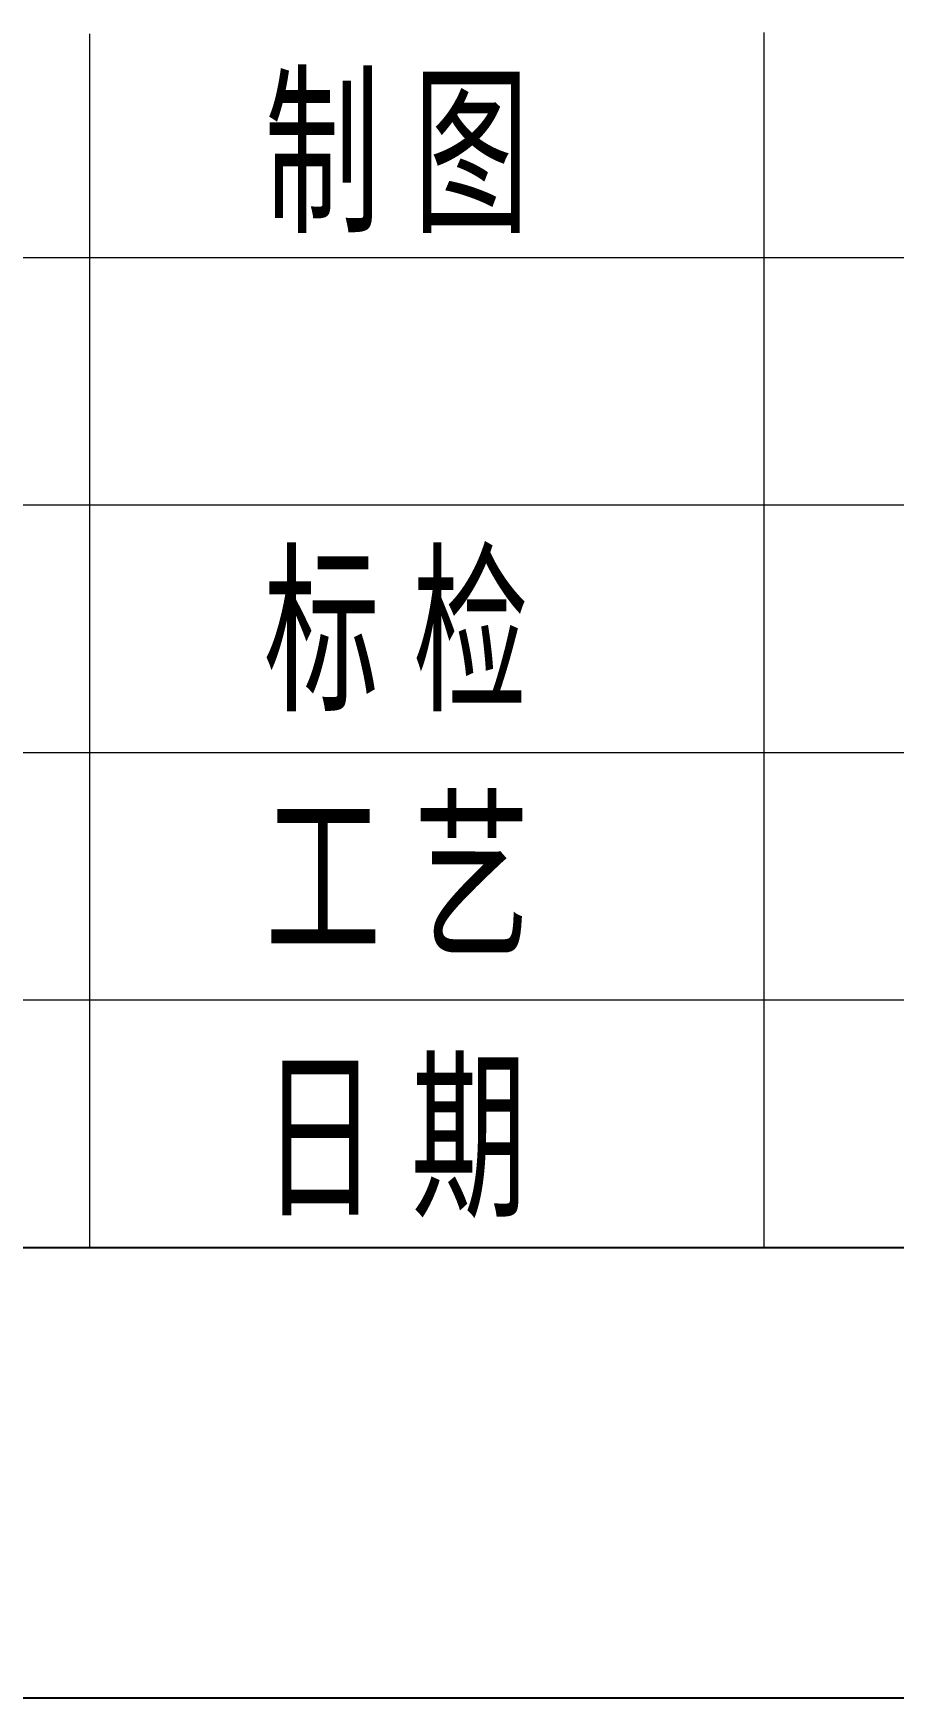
# Model space of a CAD drawing. Header units: millimetres. Extents: x 0 to 594, y 0 to 420.
# Drawn here: x 438.05 to 457.19, y 0 to 36.99 of the extents above; entities that cross this region are included whole.
import ezdxf

# ---------------------------------------------------------------- set-up
doc = ezdxf.new("R2010")
doc.units = ezdxf.units.MM
doc.header["$MEASUREMENT"] = 0
doc.linetypes.add('XKITLINE00', pattern=[0])
doc.styles.add('STYLE_2', font='arial.ttf', dxfattribs={"height": 0.2})

# ---------------------------------------------------------------- blocks, each defined once
blk = doc.blocks.new('*D0')
at = {"color": 0, "linetype": 'XKITLINE00'}
blk.add_line((584, 10), (25, 10), dxfattribs=at)
at = {"color": 1, "linetype": 'XKITLINE00'}
blk.add_line((0, 0), (594, 0), dxfattribs=at)

msp = doc.modelspace()

# ---------------------------------------------------------------- linework, layer by layer
at = {"color": 1, "linetype": 'XKITLINE00', "lineweight": 0}
for p, q in [((454.3, 37.007), (454.3, 10)), ((439.3, 36.979), (439.3, 10)), ((474.5, 32), (404, 32)), ((474.5, 26.5), (404, 26.5)), ((474.5, 21), (404, 21)), ((474.5, 15.5), (404, 15.5))]:
    msp.add_line(p, q, dxfattribs=at)
at = {"color": 0, "linetype": 'XKITLINE00', "lineweight": 0}
for p, q in [((404, 10), (584, 10)), ((584, 10), (404, 10)), ((474.5, 10), (404, 10))]:
    msp.add_line(p, q, dxfattribs=at)

# ---------------------------------------------------------------- block references
msp.add_blockref('*D0', (0, 0))

# ---------------------------------------------------------------- texts
at = {"color": 3, "lineweight": 0, "style": 'STYLE_2', "width": 0.63}
for s, p in [('制 图', (443.191, 32.878)), ('标 检', (443.176, 22.241)), ('工 艺', (443.209, 16.779)), ('日 期', (443.136, 11))]:
    msp.add_text(s, height=3, dxfattribs=at).set_placement(p)

doc.saveas('drawing.dxf')
